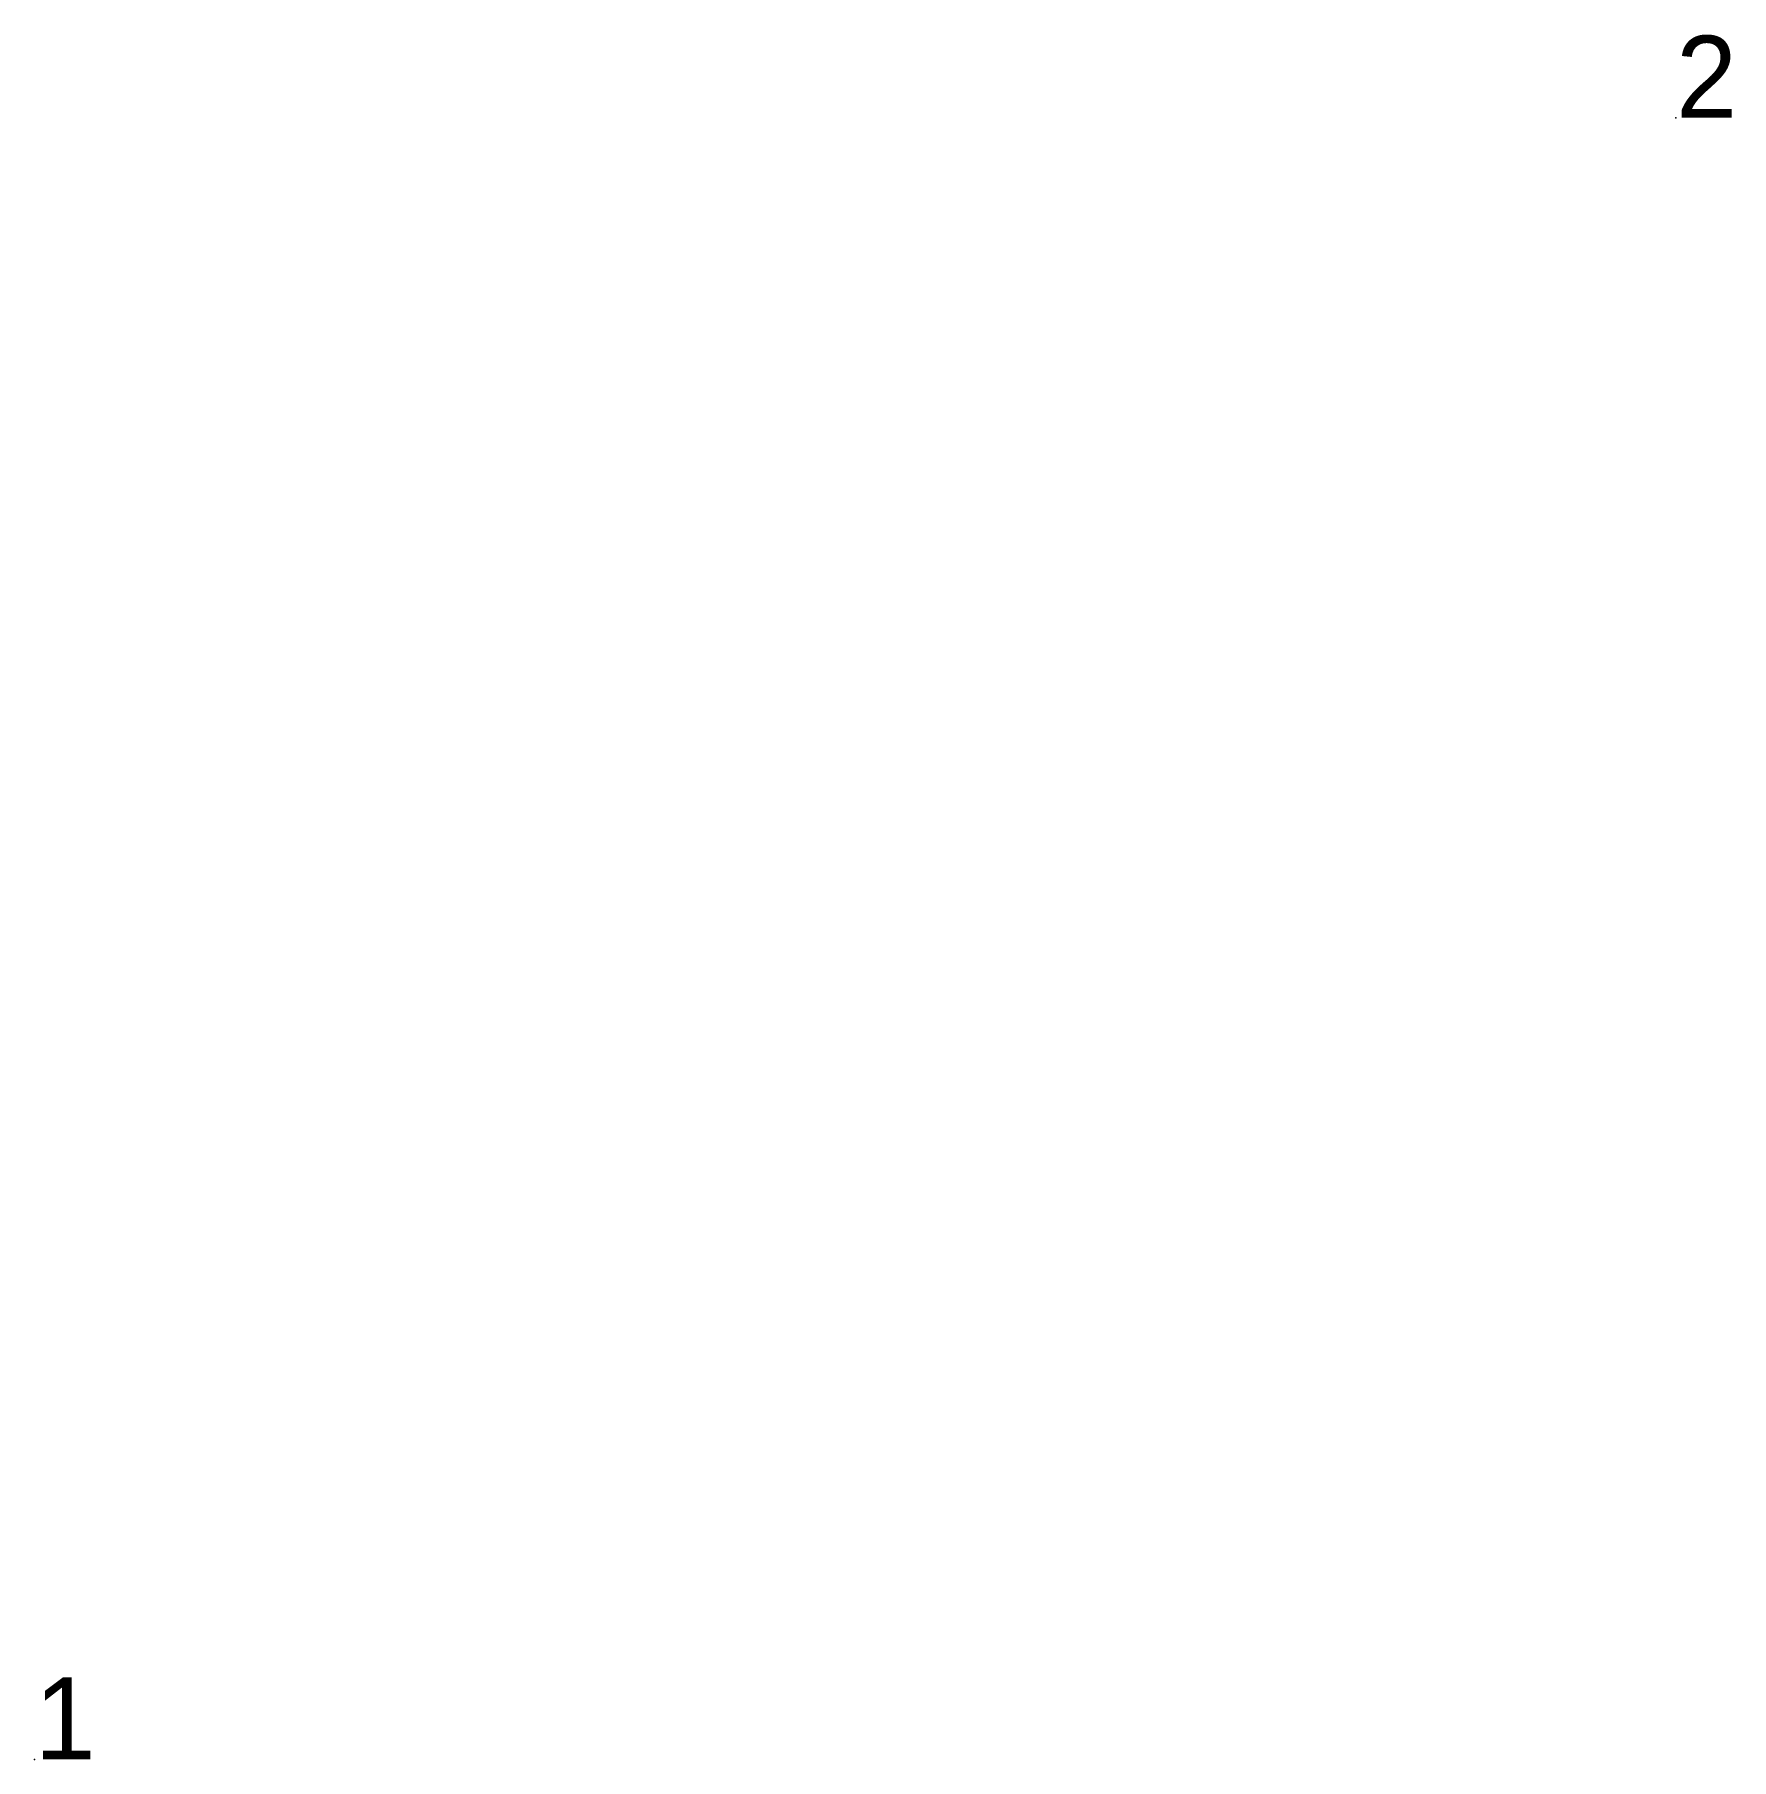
# Model space of a CAD drawing. Extents: x 500000 to 500010.3, y 4500000 to 4500010.5.
import ezdxf

# ---------------------------------------------------------------- set-up
doc = ezdxf.new("R2010")
doc.units = 0
doc.layers.get('0').update_dxf_attribs({"lineweight": 0})

msp = doc.modelspace()

# ---------------------------------------------------------------- linework, layer by layer
for p in [(500010, 4500010, 102.5), (500000, 4500000, 100)]:
    msp.add_point(p)

# ---------------------------------------------------------------- texts
for s, p in [('2', (500010, 4500010, 102.5)), ('1', (500000, 4500000, 100))]:
    msp.add_text(s, height=0.5).set_placement(p)

doc.saveas('drawing.dxf')
